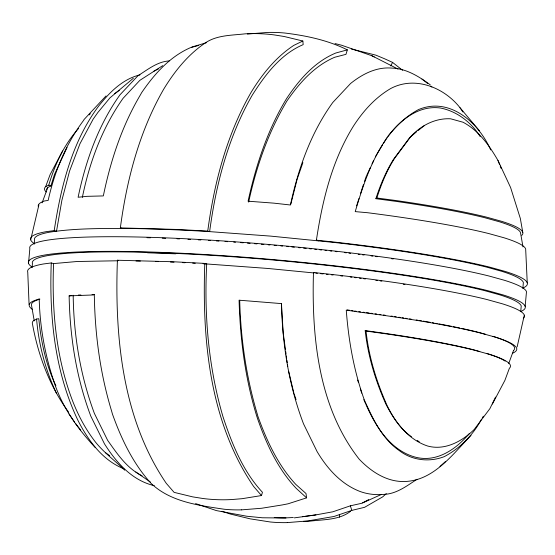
<?xml version="1.0" encoding="UTF-8"?>
<svg xmlns="http://www.w3.org/2000/svg" width="555" height="555" viewBox="0 0 555 555"><rect width="100%" height="100%" fill="white"/><g stroke="black" fill="none" stroke-linecap="round" stroke-linejoin="round"><path stroke-width="0.83" d="M29.082 304.556L27.75 272.137A249.438 24.774 5.2 0 1 43.443 263.972L51.261 262.945C49.201 316.579 54.674 371.982 78.213 420.919C88.453 440.739 102.384 460.213 123.834 468.788M51.261 262.945L53.564 263.583C51.761 309.204 55.757 355.713 71.775 398.774C77.589 414.321 85.303 428.939 95.474 442.092C103.986 452.672 115.065 460.775 124.757 470.196M117.403 260.24C114.635 336.427 122.211 418.65 166.25 483.308L174.097 492.361L192.724 496.878L202.846 498.487A203.283 177.427 -74.5 0 0 231.824 499.542L242.167 498.681L261.495 495.546L262.446 492.285C242.826 471.202 231.83 443.591 222.957 416.618C208.444 367.195 204.06 315.268 206.696 263.951L203.678 263.348L173.278 261.759L117.403 260.24L118.666 260.586M204.802 263.424C202.034 339.611 209.617 421.835 253.649 486.492L261.495 495.546M28.513 263.278L29.845 248.647A249.479 24.781 5.2 0 1 205.801 239.864A249.479 24.781 5.2 0 1 489.031 276.022L504.384 280.275A249.479 24.781 5.2 0 1 526.487 291.722L525.155 306.353M32.072 267.642L32.433 263.618A245.539 24.385 5.2 0 1 205.614 254.974A245.539 24.385 5.2 0 1 484.369 290.563L499.472 294.747A245.539 24.385 5.2 0 1 521.235 306.013L520.722 311.646M34.209 244.158L34.57 240.142A245.539 24.385 5.2 0 1 50.019 232.101C74.37 228.41 99.081 228.487 123.647 228.424A245.539 24.385 5.2 0 1 207.75 231.49L270.729 236.118L334.263 242.466A245.539 24.385 5.2 0 1 486.506 267.08L501.609 271.263A245.539 24.385 5.2 0 1 523.372 282.53L522.859 288.163M120.345 227.904C126.755 179.764 139.263 131.75 163.586 89.369C174.679 71.089 188.36 54.064 206.391 42.201C217.879 35.014 232.087 35.367 245.13 33.834A203.283 177.427 -74.5 0 1 274.108 34.896L284.229 36.505L302.857 41.021L303.183 44.636C280.552 54.161 264.943 75.105 252.206 95.245C228.265 136.96 215.95 184.225 209.637 231.615L206.62 231.019L176.219 229.43L120.345 227.904L122.239 228.431M207.743 231.095C214.161 182.949 226.662 134.934 250.985 92.56C262.078 74.273 275.759 57.255 293.789 45.385L302.857 41.021M33.91 243.333A249.438 24.774 5.2 0 1 46.384 231.636L54.203 230.609C60.849 187.084 71.713 142.434 98.374 106.463C109.064 92.789 122.489 79.039 139.957 74.883M318.709 240.808L316.405 240.169C322.372 200.563 332.05 160.582 353.382 126.193C363.088 111.18 375.138 97.618 390.72 88.522C414.911 75.647 444.014 87.399 459.998 107.712L479.395 130.744M30.692 239.802L38.871 205.01M517.142 346.889L524.308 315.198M82.341 197.413C89.549 162.178 102.175 127.865 123.05 98.339L139.853 80.343L162.719 65.65M248.64 202.096C256.084 167.672 267.663 133.984 285.471 103.487L286.623 101.426C299.041 83.389 314.075 66.08 334.651 57.276L345.973 54.341L347.347 49.86C327.839 40.196 306.249 35.624 284.757 33.023A184.635 161.103 -74.2 0 0 267.704 32.426L247.398 34.035M290.799 204.164L297.196 179.015M46.648 189.727A237.873 23.622 5.2 0 1 47.765 187.5L50.887 185.932L54.536 174.326L67.044 147.554M46.259 191.968A240.072 23.844 5.2 0 1 45.635 186.702L48.784 185.12C54.855 164.453 64.144 144.529 78.644 128.378M356.615 205.85L358.953 198.53M360.514 193.653L363.379 184.711M522.99 246.892L520.507 232.698A238.164 23.657 5.2 0 0 499.403 221.771L484.751 217.713A238.164 23.657 5.2 0 0 395.056 201.236L375.881 198.697L376.831 197.996C381.278 184.17 386.773 170.482 394.674 158.244L410.957 136.37C421.203 125.374 435.328 118 450.625 118.791L463.085 122.246C478.764 130.543 489.309 145.459 497.974 160.471L510.6 187.528L520.34 218.476L522.755 232.302M375.881 198.697C380.286 185.002 385.926 171.578 393.509 159.32L409.715 137.557L416.763 131.618M297.48 178.197L302.884 162.657M364.427 181.617L366.272 176.31M45.635 186.702L50.103 174.617L62.604 150.946M42.104 202.832L47.765 187.5M508.727 363.463L513.493 350.559M411.449 436.75C399.919 428.627 392.274 416.479 385.892 404.123C375.485 380.751 367.972 356.074 365.197 330.593L366.043 331.058C368.721 356.775 376.519 381.611 386.932 405.199C395.41 422.695 408.542 439.782 427.655 446.026C444.853 450.799 462.329 441.294 474.275 429.39L489.898 408.633L495.539 397.089M366.64 175.533L370.268 167.735M372.086 163.843L373.543 160.721M390.72 65.927L392.579 62.396L384.594 58.774L375.922 55.174L351.343 49.013M492.396 404.054L504.897 380.383L509.365 368.298A240.072 23.844 5.2 0 0 489.08 354.25L474.31 350.156A240.072 23.844 5.2 0 0 383.894 333.548L366.043 331.058M375.36 156.822L382.45 145.063M383.338 143.599L386.884 137.716M481.594 419.067C473.2 434.842 460.123 448.329 444.291 456.626C429.362 462.44 412.101 460.49 399.329 450.639C381.875 438.533 372.807 418.664 364.309 399.933C353.923 371.004 348.561 340.68 346.258 310.099L358.634 311.993A244.79 24.309 5.2 0 1 479.881 332.861L494.942 337.031A244.79 24.309 5.2 0 1 512.355 353.327M482.482 417.637L483.363 416.215M83.805 120.123C65.948 143.745 54.48 171.606 48.167 200.424L44.539 200.952A244.79 24.309 5.2 0 0 38.364 206.737M387.827 136.37C400.384 120.178 418.428 105.055 440.365 108.003C456.918 111.16 471.375 122.405 480.186 136.585M83.978 119.603L106.04 95.918M471.022 435.397C452.693 454.212 433.816 480.588 404.796 481.511C386.884 482.135 371.011 471.611 359.127 459.103C318.202 406.884 311.619 336.531 313.464 272.498L332.195 274.496A249.438 24.774 5.2 0 1 486.86 299.506L502.206 303.758A249.438 24.774 5.2 0 1 523.275 318.355M89.175 114.878L90.368 113.713M469.419 433.448C455.967 449.494 435.862 463.397 413.988 456.765C389.971 449.501 375.693 426.462 366.092 404.824M386.294 493.596L382.735 496.843L364.6 507.312L351.808 510.392L333.937 516.497L307.602 520.965L287.296 522.595M133.353 78.248L109.932 97.888L97.826 112.54L93.164 119.131L79.975 143.731L69.59 171.002L61.869 200.383L56.513 231.248L54.203 230.609M439.955 466.491L445.332 461.649M418.095 130.557L424.103 125.791M350.621 511.252C339.209 520.236 323.565 519.411 309.87 521.166A203.283 177.427 -74.5 0 1 303.356 521.388M114.573 93.705L119.29 90.368M417.013 479.284C406.898 485.819 396.721 493.825 384.15 494.38C376.248 495.109 368.249 494.352 360.736 491.73C341.485 484.64 327.367 468.836 317.106 451.61L303.529 423.86C288.871 385.454 282.433 344.579 281.447 303.606L239.08 300.193C240.169 339.473 245.248 378.781 256.833 416.41L257.777 419.289C266.587 444.222 277.826 468.975 296.245 488.379L306.575 497.863L288.094 503.794L282.266 504.939L261.689 508.248L241.363 509.879M55.902 385.794C45.947 364.746 40.994 341.762 38.808 318.695L36.595 319.049L33.432 320.776A240.072 23.844 5.2 0 0 32.44 323.815C38.135 355.249 49.659 386.349 68.674 412.254M294.317 517.87L315.962 514.88L332.827 511.8L350.378 505.813L361.763 503.288L368.728 499.611M153.895 71.144L158.466 68.91M362.644 502.913L381.569 494.373M39.884 299.089L37.691 299.873A242.59 24.094 5.2 0 0 31.573 305.604L34.243 320.873M191.801 47.057L206.377 42.721M198.711 45.427L190.4 47.688C169.587 56.797 154.228 74.224 141.664 92.623L140.401 94.891C121.954 125.95 110.577 160.666 103.334 195.922L86.92 196.338L78.109 197.254C85.713 160.894 98.263 125.166 120.04 94.739L137.987 75.716C147.699 69.653 157.252 61.64 169.199 60.918M347.347 49.86L335.872 52.989C314.796 61.688 299.457 79.441 287.018 97.923L285.61 100.177C267.059 131.251 255.793 166 248.085 201.194L273.927 203.151L290.425 204.996C298.264 168.623 310.814 132.888 332.778 102.488L350.614 83.465C362.269 74.169 376.186 66.843 391.546 68.071C406.135 68.452 418.852 76.423 430.243 84.804M154.297 485.646C132.007 480.581 116.182 462.336 104.479 443.861L90.791 416.104C76.306 377.698 69.888 336.795 69.132 295.87L71.567 295.489M315.962 514.88L302.454 516.705M53.564 263.583L77.117 261.502L117.611 260.774M293.311 517.531L286.928 517.822A174.756 150.162 -64 0 1 274.26 517.517M92.033 294.538L94.6 294.434M78.338 295.059L80.919 294.969M69.132 295.87L94.322 294.92C94.933 334.193 100.143 373.494 111.624 411.116L112.415 413.988C121.323 438.922 132.909 463.258 150.773 483.079C170.156 501.887 198.655 505.404 224.31 509.254A184.635 161.179 -74.7 0 0 241.363 509.858M285.957 518.009L262.272 517.78L246.739 516.233L216.408 510.6L195.575 503.593M147.457 252.789L175.651 253.815M316.405 240.169L335.144 242.16A249.438 24.774 5.2 0 1 489.801 267.17L505.147 271.423A249.438 24.774 5.2 0 1 522.886 288.024M314.081 272.963L267.781 268.453L204.809 263.826A245.539 24.385 5.2 0 0 203.068 263.722M315.767 273.136L317.404 273.317M320.679 273.664L323.135 273.927M326.409 274.274L328.047 274.447M376.831 197.996L396.138 200.549A240.364 23.872 5.2 0 1 486.666 217.178L501.449 221.272A240.364 23.872 5.2 0 1 521.755 235.341M365.197 330.593L382.915 333.062A237.873 23.622 5.2 0 1 472.506 349.518L479.818 351.551M347.312 309.919L349.754 310.294M351.384 310.543L353.022 310.793M354.652 311.043L356.282 311.293M335.019 43.574L341.491 45.198L371.961 55.778L397.99 69.063M478.077 332.223L485.535 334.29M48.784 185.12L50.887 185.932M221.938 511.294L230.505 514.09L250.347 518.876L270.243 521.977A184.635 161.123 -74.4 0 0 287.289 522.616M371.961 55.778L374.264 56.971M73.184 295.232C73.725 335.491 80.329 375.589 94.378 413.399L107.67 440.392C117.244 453.823 126.783 468.274 142.08 475.802M417.138 440.413L419.268 441.787M135.795 471.972L150.398 482.059M392.579 62.396L402.576 70.298M105.568 452.741L109.64 455.69M421.946 79.067L427.725 83.548M430.826 86.046L431.901 87.052M80.537 429.903L75.487 423.444M95.002 447.288C78.99 430.063 64.893 410.811 56.423 388.708C45.885 359.911 39.988 329.566 39.204 298.902L35.506 300.213A244.79 24.309 5.2 0 0 32.488 309.461M459.998 107.712L462.898 111.978M69.021 413.954L74.564 422.091M490.689 149.899C478.743 122.856 449.786 96.466 418.484 109.592C381.209 129.78 366.605 173.41 355.221 211.615L367.667 212.731A244.79 24.309 5.2 0 1 488.913 233.6L503.975 237.769A244.79 24.309 5.2 0 1 525.668 249.001L527.25 282.863M363.816 399.635L365.766 404.082M497.974 160.471L499.569 164.481M500.208 166.084L501.158 168.484M56.381 393.148C45.364 369.845 38.739 344.717 36.595 319.049M294.129 393.897L296.065 399.649M350.378 505.813L351.808 510.392M357.663 380.036L358.426 382.499M360.452 389.055L361.714 393.155M288.662 371.295L293.859 393.079M287.435 364.281L287.754 366.529M285.492 349.9L283.196 332.868L281.461 303.682M285.721 351.606L286.068 354.159M286.297 355.866L286.644 358.419M286.873 360.119L287.212 362.679M306.575 497.863L306.006 493.52L295.78 484.39C277.937 465.097 266.823 440.934 257.95 416.486L257.222 413.891C246.247 377.032 240.683 338.73 239.698 300.31M339.348 514.998L339.542 517.17M136.01 260.975A245.539 24.385 5.2 0 1 140.422 261.072M155.858 261.516A245.539 24.385 5.2 0 1 158.404 261.599M170.496 262.071A245.539 24.385 5.2 0 1 174.006 262.217M182.428 262.612A245.539 24.385 5.2 0 1 184.968 262.737M192.668 263.132A245.539 24.385 5.2 0 1 195.256 263.278M331.321 274.794A245.539 24.385 5.2 0 1 333.049 274.996M340.791 275.89A245.539 24.385 5.2 0 1 342.511 276.092M350.184 277.014A245.539 24.385 5.2 0 1 351.877 277.223M354.409 277.535A245.539 24.385 5.2 0 1 356.095 277.743M359.439 278.166A245.539 24.385 5.2 0 1 361.111 278.374M363.698 278.707A245.539 24.385 5.2 0 1 365.447 278.929M375.867 280.31A245.539 24.385 5.2 0 1 377.587 280.539M380.154 280.892A245.539 24.385 5.2 0 1 381.854 281.128M403.249 284.216A245.539 24.385 5.2 0 1 404.956 284.479M147.026 237.7A245.539 24.385 5.2 0 1 150.474 237.797M162.247 238.178A245.539 24.385 5.2 0 1 165.681 238.31M177.024 238.775A245.539 24.385 5.2 0 1 179.522 238.893M187.958 239.295A245.539 24.385 5.2 0 1 190.518 239.427M198.26 239.843A245.539 24.385 5.2 0 1 200.854 239.989M208.645 240.447A245.539 24.385 5.2 0 1 210.352 240.551M216.353 240.925A245.539 24.385 5.2 0 1 218.941 241.092M225.004 241.494A245.539 24.385 5.2 0 1 227.612 241.675M233.717 242.098A245.539 24.385 5.2 0 1 235.466 242.23M240.648 242.604A245.539 24.385 5.2 0 1 243.215 242.799M247.502 243.132A245.539 24.385 5.2 0 1 250.076 243.333M254.384 243.673A245.539 24.385 5.2 0 1 256.972 243.881M261.287 244.235A245.539 24.385 5.2 0 1 263.882 244.45M268.197 244.817A245.539 24.385 5.2 0 1 269.924 244.97M274.121 245.338A245.539 24.385 5.2 0 1 276.647 245.56M280.865 245.941A245.539 24.385 5.2 0 1 282.55 246.094M286.769 246.489A245.539 24.385 5.2 0 1 288.454 246.649M291.819 246.968A245.539 24.385 5.2 0 1 294.344 247.211M298.541 247.62A245.539 24.385 5.2 0 1 300.22 247.787M303.613 248.127A245.539 24.385 5.2 0 1 306.187 248.383M309.621 248.737A245.539 24.385 5.2 0 1 311.334 248.911M314.761 249.271A245.539 24.385 5.2 0 1 316.475 249.452M319.895 249.819A245.539 24.385 5.2 0 1 321.602 250M325.008 250.374A245.539 24.385 5.2 0 1 326.701 250.562M330.086 250.936A245.539 24.385 5.2 0 1 331.772 251.124M335.185 251.512A245.539 24.385 5.2 0 1 336.906 251.706M344.648 252.608A245.539 24.385 5.2 0 1 346.355 252.816M348.922 253.122A245.539 24.385 5.2 0 1 350.621 253.323M358.232 254.259A245.539 24.385 5.2 0 1 359.911 254.474M362.415 254.787A245.539 24.385 5.2 0 1 364.073 255.002M371.08 255.904A245.539 24.385 5.2 0 1 372.814 256.132M375.416 256.479A245.539 24.385 5.2 0 1 377.143 256.715M391.566 258.706A245.539 24.385 5.2 0 1 393.224 258.942M520.791 311.515A249.479 24.781 5.2 0 0 503.052 294.906L487.699 290.653A249.479 24.781 5.2 0 0 189.082 253.635A249.479 24.781 5.2 0 0 31.725 266.809M487.137 353.577A237.873 23.622 5.2 0 1 505.147 361.118M358.78 311.653A242.59 24.094 5.2 0 1 360.514 311.875M363.109 312.215A242.59 24.094 5.2 0 1 364.829 312.437M366.55 312.666A242.59 24.094 5.2 0 1 369.124 313.006M370.83 313.235A242.59 24.094 5.2 0 1 372.53 313.464M375.069 313.811A242.59 24.094 5.2 0 1 376.755 314.04M379.266 314.387A242.59 24.094 5.2 0 1 380.938 314.623M383.422 314.969A242.59 24.094 5.2 0 1 385.073 315.205M391.039 316.066A242.59 24.094 5.2 0 1 392.76 316.322M394.473 316.572A242.59 24.094 5.2 0 1 396.18 316.829M398.726 317.21A242.59 24.094 5.2 0 1 400.412 317.467M402.091 317.724A242.59 24.094 5.2 0 1 403.762 317.98M405.421 318.237A242.59 24.094 5.2 0 1 407.072 318.494M409.528 318.882A242.59 24.094 5.2 0 1 411.151 319.139M416.208 319.957A242.59 24.094 5.2 0 1 417.957 320.249M419.698 320.533A242.59 24.094 5.2 0 1 421.425 320.825M423.146 321.116A242.59 24.094 5.2 0 1 430.715 322.427M432.366 322.719A242.59 24.094 5.2 0 1 433.996 323.01M435.613 323.301A242.59 24.094 5.2 0 1 437.222 323.593M438.901 323.898A242.59 24.094 5.2 0 1 451.687 326.354M453.317 326.687A242.59 24.094 5.2 0 1 459.644 327.991M461.448 328.38A242.59 24.094 5.2 0 1 477.314 332.036M493.006 336.358A242.59 24.094 5.2 0 1 513.5 350.559"/></g></svg>
